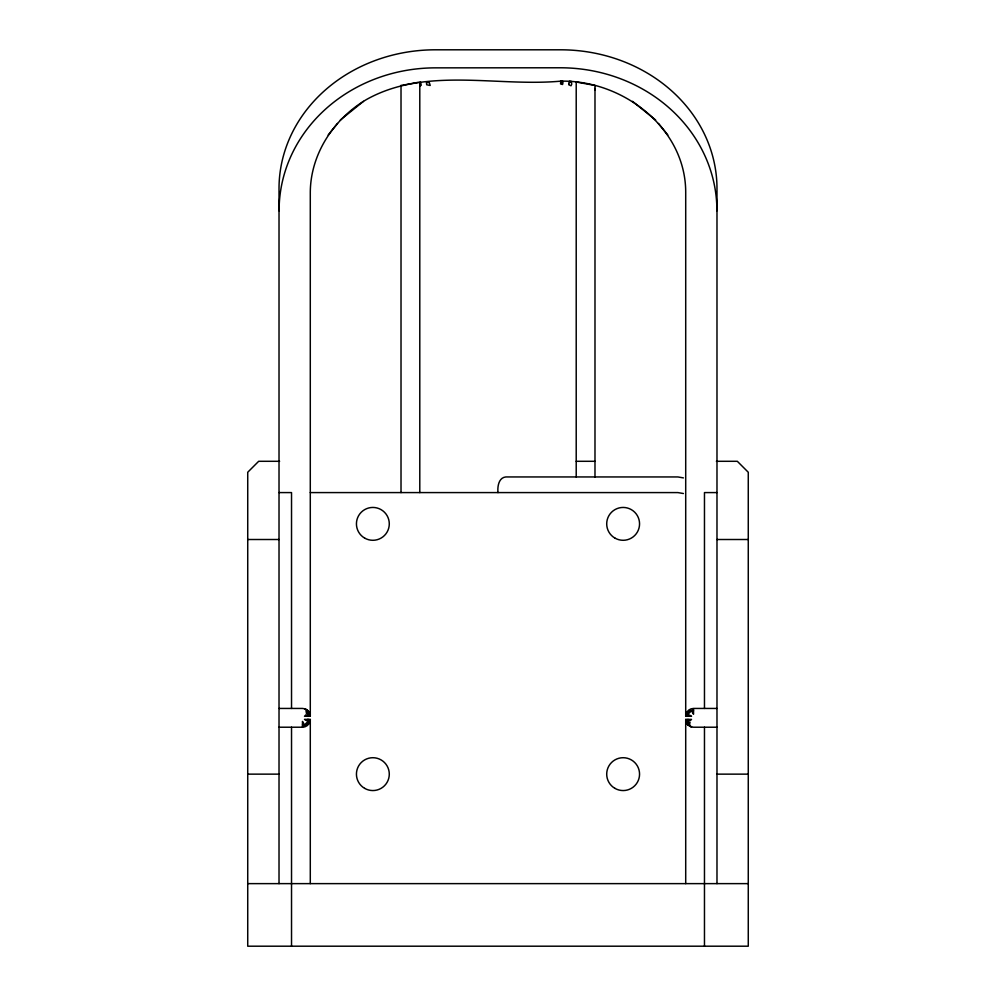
<?xml version="1.0" encoding="UTF-8"?>
<svg xmlns="http://www.w3.org/2000/svg" width="996" height="996" viewBox="0 0 996 996"><rect width="100%" height="100%" fill="white"/><g stroke="black" fill="none" stroke-linecap="round" stroke-linejoin="round"><path stroke-width="1.49" d="M401.015 85.519L418.345 82.294M419.789 84.859L419.789 86.291L421.221 85.245L420.661 82.22M594.986 89.914L594.986 88.407M328.157 135.02L337.52 123.479M340.321 120.03L363.478 101.343M279.615 461.297L258.674 461.297L247.73 472.253L247.73 946.2L748.27 946.2L748.27 472.253L737.326 461.297L716.385 461.297M576.211 461.297L594.986 461.297M279.017 492.584L291.529 492.584L291.529 708.442M310.291 492.584L677.878 492.584L683.418 493.53M716.983 492.584L704.471 492.584L704.471 708.442M247.73 539.508L279.017 539.508M716.983 539.508L748.27 539.508M279.017 708.442L302.473 708.442A7.819 7.819 0 0 1 310.291 716.261L310.291 192.153C310.615 153.782 333.921 118.673 366.528 99.5C425.641 66.408 496.606 87.001 560.574 81.162C622.102 79.817 685.572 127.488 685.709 192.153L685.709 716.261A7.819 7.819 0 0 1 693.527 708.442L716.983 708.442M279.017 727.217L302.473 727.217A7.819 7.819 0 0 0 310.291 719.386L310.291 883.626M716.983 727.217L693.527 727.217A7.819 7.819 0 0 1 685.709 719.386L685.709 883.626M247.73 774.141L279.017 774.141M716.983 774.141L748.27 774.141M247.73 883.626L748.27 883.626M577.655 82.294L594.986 85.444L594.986 476.947M683.418 477.893L677.878 476.947L505.819 476.947C498.585 477.644 497.353 486.795 498 492.584M632.51 101.343L655.667 120.018M658.468 123.467L667.83 134.995M716.983 883.626L716.983 188.543A156.422 138.743 0 0 0 560.574 49.8L435.426 49.8A156.422 138.743 0 0 0 279.017 188.543L279.017 883.626M704.471 727.217L704.471 946.2M576.211 82.033L576.211 476.947M419.789 82.033L419.789 492.584M401.015 85.444L401.015 492.584M291.529 727.217L291.529 946.2M716.908 210.791A156.546 142.814 0 0 0 560.574 67.778L435.426 67.853A156.546 142.814 0 0 0 279.092 210.791M562.615 83.676L562.591 84.498L560.574 83.95L560.574 82.78L562.64 82.307L562.69 81.236L560.574 81.348L562.678 81.448L560.574 81.896L562.64 82.307L562.615 83.676M306.382 711.468L306.258 713.074L307.814 713.92L308.001 716.261L309.021 715.028L310.03 716.261L304.502 716.261L305.859 714.879L307.266 715.638L308.001 712.352L307.266 710.111L304.502 708.704L308.001 710.733L310.03 714.244L308.001 710.733L306.258 710.21L306.382 711.468M689.742 722.586L689.742 725.449L688.186 724.602L688.186 721.739L688.734 720.008L690.141 720.78L691.498 719.386L685.97 719.386L686.979 720.631L687.999 719.386L688.186 721.739L689.742 722.586M568.791 83.913L568.716 84.735L571.007 85.781C573.621 82.469 568.529 79.493 568.791 83.913M308.001 719.386L307.689 721.739L302.473 726.943L302.473 721.415L303.718 723.494L302.473 724.926L304.826 724.602L305.672 725.449L308.536 722.586L307.689 721.739L308.623 720.008L309.383 720.78L310.03 719.386L304.502 719.386L306.581 720.631L308.001 719.386M688.311 713.92L687.999 716.261L689.419 715.028L691.498 716.261L685.97 716.261L693.527 708.704L693.527 714.244L692.282 712.165L693.527 710.733L691.174 711.057L690.328 710.21L687.464 713.074L688.311 713.92M688.186 724.602L691.498 726.943L688.186 724.602M429.276 82.431L426.462 82.581L426.686 84.772L430.21 85.469L429.276 82.431M571.007 81.548L569.09 81.485L571.754 81.672L571.007 81.548M687.999 724.926L685.97 721.415L687.999 724.926M614.918 538.089A16.422 16.422 0 0 0 639.557 523.871A16.422 16.422 0 0 0 614.918 509.641A16.422 16.422 0 0 0 614.918 538.089M614.918 788.359A16.422 16.422 0 0 0 639.557 774.141A16.422 16.422 0 0 0 614.918 759.911A16.422 16.422 0 0 0 614.918 788.359M364.648 538.089A16.422 16.422 0 0 0 389.287 523.871A16.422 16.422 0 0 0 364.648 509.641A16.422 16.422 0 0 0 364.648 538.089M364.648 788.359A16.422 16.422 0 0 0 389.287 774.141A16.422 16.422 0 0 0 364.648 759.911A16.422 16.422 0 0 0 364.648 788.359"/></g></svg>
